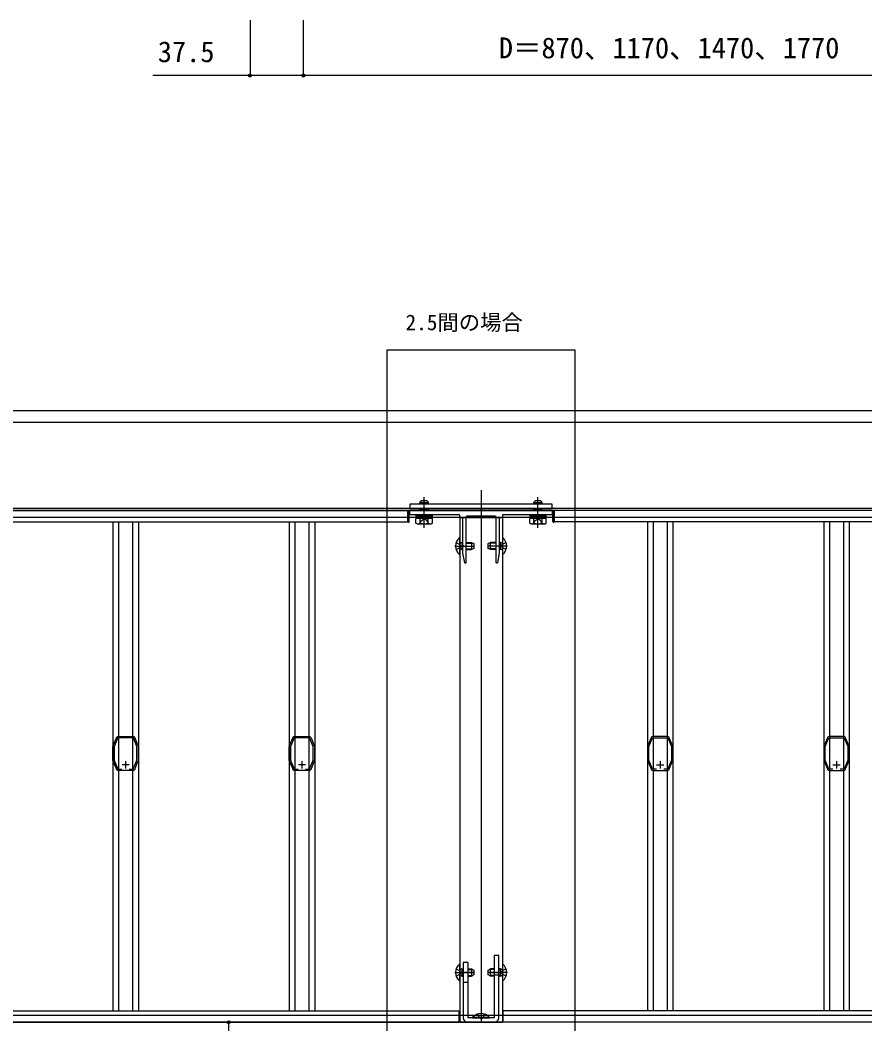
# Model space of a CAD drawing. Units: millimetres, scale not verified. Extents: x -875 to 875, y -1305 to 1298.
# Drawn here: x -224 to 370, y -691 to 15 of the extents above; entities that cross this region are included whole.
import ezdxf
from ezdxf.enums import TextEntityAlignment as Align

# ---------------------------------------------------------------- set-up
doc = ezdxf.new("R2010")
doc.units = ezdxf.units.MM
doc.header["$LTSCALE"] = 8
for name, color, linetype in [('0-1_USER1', 3, 'Continuous'), ('0-3_YKK_11E', 7, 'Continuous'), ('0-4_YKK_12', 2, 'Continuous'), ('0-5_YKK_13', 4, 'Continuous'), ('0-6_YKK_D', 6, 'Continuous')]:
    doc.layers.add(name, color=color, linetype=linetype)
doc.styles.add('ＭＳ ゴシック', font='')
doc.styles.get('ＭＳ ゴシック').set_extended_font_data('MS Gothic')

msp = doc.modelspace()

# ---------------------------------------------------------------- linework, layer by layer
at = {"layer": '0-3_YKK_11E'}
for p, q in [((-150, -506.3), (-150, -511.3)), ((-26, -506.3), (-26, -511.3)), ((226, -506.3), (226, -511.3)), ((350, -506.3), (350, -511.3)), ((-147.5, -508.8), (-152.5, -508.8)), ((-23.5, -508.8), (-28.5, -508.8)), ((223.5, -508.8), (228.5, -508.8)), ((347.5, -508.8), (352.5, -508.8))]:
    msp.add_line(p, q, dxfattribs=at)
for points in [[(-158.883, -495.501), (-158.683, -495.024), (-158.585, -494.921), (-158.488, -494.819), (-156.409, -489.875), (-156.403, -489.738), (-156.388, -489.583)], [(-147.41, -511.8), (-144.598, -511.8), (-142, -505.618), (-142, -495.982), (-144.556, -489.9), (-155.444, -489.9), (-158, -495.981), (-158, -505.618), (-155.402, -511.8), (-152.59, -511.8)], [(-155.22, -488.808), (-155.072, -488.853), (-154.943, -488.9)], [(-154.943, -488.9), (-145.057, -488.9), (-144.929, -488.853), (-144.78, -488.808)], [(-143.613, -489.583), (-143.597, -489.738), (-143.591, -489.875), (-141.512, -494.819), (-141.415, -494.921), (-141.317, -495.024), (-141.117, -495.501)], [(-34.883, -495.501), (-34.683, -495.024), (-34.585, -494.921), (-34.488, -494.819), (-32.409, -489.875), (-32.403, -489.738), (-32.388, -489.583)], [(-23.41, -511.8), (-20.598, -511.8), (-18, -505.618), (-18, -495.982), (-20.556, -489.9), (-31.444, -489.9), (-34, -495.981), (-34, -505.618), (-31.402, -511.8), (-28.59, -511.8)], [(-31.22, -488.808), (-31.072, -488.853), (-30.943, -488.9)], [(-30.943, -488.9), (-21.057, -488.9), (-20.929, -488.853), (-20.78, -488.808)], [(-19.613, -489.583), (-19.597, -489.738), (-19.591, -489.875), (-17.512, -494.819), (-17.415, -494.921), (-17.317, -495.024), (-17.117, -495.501)], [(219.613, -489.583), (219.597, -489.738), (219.591, -489.875), (217.512, -494.819), (217.415, -494.921), (217.317, -495.024), (217.117, -495.501)], [(223.41, -511.8), (220.598, -511.8), (218, -505.618), (218, -495.982), (220.556, -489.9), (231.444, -489.9), (234, -495.981), (234, -505.618), (231.402, -511.8), (228.59, -511.8)], [(230.943, -488.9), (221.057, -488.9), (220.929, -488.853), (220.78, -488.808)], [(231.22, -488.808), (231.072, -488.853), (230.943, -488.9)], [(234.883, -495.501), (234.683, -495.024), (234.585, -494.921), (234.488, -494.819), (232.409, -489.875), (232.403, -489.738), (232.388, -489.583)], [(343.613, -489.583), (343.597, -489.738), (343.591, -489.875), (341.512, -494.819), (341.415, -494.921), (341.317, -495.024), (341.117, -495.501)], [(347.41, -511.8), (344.598, -511.8), (342, -505.618), (342, -495.982), (344.556, -489.9), (355.444, -489.9), (358, -495.981), (358, -505.618), (355.402, -511.8), (352.59, -511.8)], [(354.943, -488.9), (345.057, -488.9), (344.929, -488.853), (344.78, -488.808)], [(355.22, -488.808), (355.072, -488.853), (354.943, -488.9)], [(358.883, -495.501), (358.683, -495.024), (358.585, -494.921), (358.488, -494.819), (356.409, -489.875), (356.403, -489.738), (356.388, -489.583)], [(-159, -505.518), (-159, -505), (-158.95, -504.868), (-158.9, -504.735), (-158.9, -496.865), (-158.95, -496.732), (-159, -496.6), (-159, -496.082)], [(-141, -496.082), (-141, -496.6), (-141.05, -496.732), (-141.1, -496.865), (-141.1, -504.735), (-141.05, -504.868), (-141, -505), (-141, -505.518)], [(-35, -505.518), (-35, -505), (-34.95, -504.868), (-34.9, -504.735), (-34.9, -496.865), (-34.95, -496.732), (-35, -496.6), (-35, -496.082)], [(-17, -496.082), (-17, -496.6), (-17.05, -496.732), (-17.1, -496.865), (-17.1, -504.735), (-17.05, -504.868), (-17, -505), (-17, -505.518)], [(217, -496.082), (217, -496.6), (217.05, -496.732), (217.1, -496.865), (217.1, -504.735), (217.05, -504.868), (217, -505), (217, -505.518)], [(235, -505.518), (235, -505), (234.95, -504.868), (234.9, -504.735), (234.9, -496.865), (234.95, -496.732), (235, -496.6), (235, -496.082)], [(341, -496.082), (341, -496.6), (341.05, -496.732), (341.1, -496.865), (341.1, -504.735), (341.05, -504.868), (341, -505), (341, -505.518)], [(359, -505.518), (359, -505), (358.95, -504.868), (358.9, -504.735), (358.9, -496.865), (358.95, -496.732), (359, -496.6), (359, -496.082)], [(-156.388, -512.017), (-156.403, -511.862), (-156.409, -511.725), (-158.488, -506.781), (-158.585, -506.679), (-158.683, -506.576), (-158.883, -506.099)], [(-141.117, -506.099), (-141.317, -506.576), (-141.415, -506.679), (-141.512, -506.781), (-143.591, -511.725), (-143.597, -511.862), (-143.612, -512.017)], [(-32.388, -512.017), (-32.403, -511.862), (-32.409, -511.725), (-34.488, -506.781), (-34.585, -506.679), (-34.683, -506.576), (-34.883, -506.099)], [(-17.117, -506.099), (-17.317, -506.576), (-17.415, -506.679), (-17.512, -506.781), (-19.591, -511.725), (-19.597, -511.862), (-19.612, -512.017)], [(217.117, -506.099), (217.317, -506.576), (217.415, -506.679), (217.512, -506.781), (219.591, -511.725), (219.597, -511.862), (219.612, -512.017)], [(232.388, -512.017), (232.403, -511.862), (232.409, -511.725), (234.488, -506.781), (234.585, -506.679), (234.683, -506.576), (234.883, -506.099)], [(341.117, -506.099), (341.317, -506.576), (341.415, -506.679), (341.512, -506.781), (343.591, -511.725), (343.597, -511.862), (343.612, -512.017)], [(356.388, -512.017), (356.403, -511.862), (356.409, -511.725), (358.488, -506.781), (358.585, -506.679), (358.683, -506.576), (358.883, -506.099)], [(-144.78, -512.793), (-144.929, -512.747), (-145.057, -512.7), (-154.943, -512.7), (-155.071, -512.747), (-155.22, -512.793)], [(-20.78, -512.793), (-20.929, -512.747), (-21.057, -512.7), (-30.943, -512.7), (-31.071, -512.747), (-31.22, -512.793)], [(220.78, -512.793), (220.929, -512.747), (221.057, -512.7), (230.943, -512.7), (231.071, -512.747), (231.22, -512.793)], [(344.78, -512.793), (344.929, -512.747), (345.057, -512.7), (354.943, -512.7), (355.071, -512.747), (355.22, -512.793)]]:
    msp.add_lwpolyline(points, dxfattribs=at)
for centre, start, end in [((-155.07, -490.3), 95.73925, 151.44438), ((-144.93, -490.3), 28.55565, 84.26079), ((-31.07, -490.3), 95.73925, 151.44438), ((-20.93, -490.3), 28.55565, 84.26079), ((220.93, -490.3), 95.73921, 151.44435), ((231.07, -490.3), 28.55562, 84.26075), ((344.93, -490.3), 95.73921, 151.44435), ((355.07, -490.3), 28.55562, 84.26075), ((-157.5, -496.082), 157.21255, 180.00006), ((-142.5, -496.082), 359.99998, 22.78771), ((-33.5, -496.082), 157.21255, 180.00006), ((-18.5, -496.082), 359.99998, 22.78771), ((218.5, -496.082), 157.21229, 180.00002), ((233.5, -496.082), 359.99994, 22.78745), ((342.5, -496.082), 157.21229, 180.00002), ((357.5, -496.082), 359.99994, 22.78745), ((-157.5, -505.518), 180, 202.78773), ((-142.5, -505.518), 337.21234, 0.00008), ((-33.5, -505.518), 180, 202.78773), ((-18.5, -505.518), 337.21234, 0.00008), ((218.5, -505.518), 179.99992, 202.78766), ((233.5, -505.518), 337.21227, 0), ((342.5, -505.518), 179.99992, 202.78766), ((357.5, -505.518), 337.21227, 0), ((-155.07, -511.3), 208.55592, 264.26083), ((-144.93, -511.3), 275.73914, 331.44347), ((-31.07, -511.3), 208.55592, 264.26083), ((-20.93, -511.3), 275.73914, 331.44347), ((220.93, -511.3), 208.55653, 264.26086), ((231.07, -511.3), 275.73917, 331.44408), ((344.93, -511.3), 208.55653, 264.26086), ((355.07, -511.3), 275.73917, 331.44408)]:
    msp.add_arc(centre, 1.5, start, end, dxfattribs=at)
at = {"layer": '0-4_YKK_12'}
for p, q in [((562.5, -259.903), (-362.5, -259.903)), ((562.5, -267.903), (-362.5, -267.903)), ((100, -315.503), (100, -689.903)), ((562.5, -328.403), (-362.5, -328.403)), ((562.5, -329.903), (-362.5, -329.903)), ((-362, -329.9), (48.5, -329.9)), ((562, -329.9), (151.5, -329.9)), ((562.5, -334.903), (-362.5, -334.903)), ((-362, -337.9), (48.5, -337.9)), ((-159, -337.9), (-159, -681.9)), ((-154.943, -337.9), (-154.943, -681.9)), ((-145.057, -337.9), (-145.057, -681.9)), ((-141, -337.9), (-141, -681.9)), ((-35, -337.9), (-35, -681.9)), ((-30.943, -337.9), (-30.943, -681.9)), ((-21.057, -337.9), (-21.057, -681.9)), ((-17, -337.9), (-17, -681.9)), ((85, -334.903), (85, -689.903)), ((85, -334.903), (115, -334.903)), ((115, -334.903), (115, -689.903)), ((562, -337.9), (151.5, -337.9)), ((217, -337.9), (217, -681.9)), ((221.057, -337.9), (221.057, -681.9)), ((230.943, -337.9), (230.943, -681.9)), ((235, -337.9), (235, -681.9)), ((341, -337.9), (341, -681.9)), ((345.057, -337.9), (345.057, -681.9)), ((354.943, -337.9), (354.943, -681.9)), ((359, -337.9), (359, -681.9)), ((-655.356, -684.9), (637.5, -684.9)), ((-362, -681.9), (84.5, -681.9)), ((84.5, -689.9), (84.5, -681.9)), ((562, -681.9), (115.5, -681.9)), ((115.5, -689.9), (115.5, -681.9)), ((-331.832, -689.9), (84.5, -689.9)), ((531.482, -689.9), (-331.832, -689.9)), ((85, -689.903), (115, -689.903)), ((531.482, -689.9), (115.5, -689.9))]:
    msp.add_line(p, q, dxfattribs=at)
msp.add_lwpolyline([(34.016, -216.761), (165.984, -216.761), (165.984, -700.455), (34.016, -700.455)], close=True, dxfattribs=at)
for points in [[(48.5, -329.9), (48.5, -334.9), (48.5, -337.9)], [(151.5, -329.9), (151.5, -334.9), (151.5, -337.9)]]:
    msp.add_lwpolyline(points, dxfattribs=at)
at = {"layer": '0-5_YKK_13'}
for p, q in [((57, -324.203), (58, -323.203)), ((57, -324.203), (63, -324.203)), ((57, -324.203), (57, -325.503)), ((57.54, -323.663), (57.54, -325.503)), ((62, -323.203), (58, -323.203)), ((60, -342.025), (60, -320.614)), ((63, -324.203), (62, -323.203)), ((62.46, -323.663), (62.46, -325.503)), ((63, -325.503), (63, -324.203)), ((137, -324.203), (138, -323.203)), ((137, -324.203), (143, -324.203)), ((137, -324.203), (137, -325.503)), ((137.54, -323.663), (137.54, -325.503)), ((142, -323.203), (138, -323.203)), ((140, -342.025), (140, -320.614)), ((143, -324.203), (142, -323.203)), ((142.46, -323.663), (142.46, -325.503)), ((143, -325.503), (143, -324.203)), ((49.031, -329.932), (48.5, -329.9)), ((50, -332.403), (50, -330.403)), ((50.5, -329.903), (59.542, -329.903)), ((57, -328.403), (57, -329.103)), ((57, -329.103), (63, -329.103)), ((57, -329.103), (57.462, -329.903)), ((57.54, -328.403), (57.54, -329.903)), ((62.46, -328.403), (62.46, -329.903)), ((63, -329.103), (62.538, -329.903)), ((63, -329.103), (63, -328.403)), ((137, -328.403), (137, -329.103)), ((137, -329.103), (143, -329.103)), ((137, -329.103), (137.462, -329.903)), ((137.54, -328.403), (137.54, -329.903)), ((140.458, -329.903), (149.5, -329.903)), ((142.46, -328.403), (142.46, -329.903)), ((143, -329.103), (142.538, -329.903)), ((143, -329.103), (143, -328.403)), ((150, -330.403), (150, -332.403)), ((150.969, -329.932), (151.5, -329.9)), ((48.5, -338.2), (48.5, -336.4)), ((49.031, -338.168), (48.5, -338.2)), ((49.5, -337.668), (49.5, -336.4)), ((84.7, -332.903), (50.5, -332.903)), ((55, -335.203), (54.226, -335.65)), ((55, -339.203), (54.226, -338.757)), ((54.227, -338.757), (54.227, -335.65)), ((65.75, -332.903), (54.25, -332.903)), ((54.25, -333.703), (54.25, -335.203)), ((54.25, -333.703), (65.75, -333.703)), ((54.25, -335.203), (65.75, -335.203)), ((55, -335.203), (65, -335.203)), ((57.113, -338.757), (57.113, -335.65)), ((62.887, -338.757), (62.887, -335.65)), ((65, -335.203), (65.773, -335.65)), ((65, -339.203), (65.773, -338.757)), ((65.75, -335.203), (65.75, -333.703)), ((65.773, -338.757), (65.773, -335.65)), ((85, -334.603), (85, -333.203)), ((87, -334.903), (85.3, -334.903)), ((87.3, -354.445), (87.3, -335.203)), ((89.3, -334.903), (89.3, -366.603)), ((109.7, -333.903), (90.3, -333.903)), ((110.7, -366.603), (110.7, -334.903)), ((112.7, -335.203), (112.7, -354.445)), ((114.7, -334.903), (113, -334.903)), ((115, -333.203), (115, -334.603)), ((149.5, -332.903), (115.3, -332.903)), ((135, -335.203), (134.226, -335.65)), ((135, -339.203), (134.226, -338.757)), ((134.227, -338.757), (134.227, -335.65)), ((145.75, -332.903), (134.25, -332.903)), ((134.25, -333.703), (134.25, -335.203)), ((134.25, -333.703), (145.75, -333.703)), ((134.25, -335.203), (145.75, -335.203)), ((135, -335.203), (145, -335.203)), ((137.113, -338.757), (137.113, -335.65)), ((142.887, -338.757), (142.887, -335.65)), ((145, -335.203), (145.773, -335.65)), ((145, -339.203), (145.773, -338.757)), ((145.75, -335.203), (145.75, -333.703)), ((145.773, -338.757), (145.773, -335.65)), ((150.5, -337.668), (150.5, -336.4)), ((150.969, -338.168), (151.5, -338.2)), ((151.5, -338.2), (151.5, -336.4)), ((55, -339.203), (65, -339.203)), ((135, -339.203), (145, -339.203)), ((82.417, -352.403), (85.135, -353.758)), ((84.752, -349.003), (85, -349.003)), ((84.752, -349.003), (84.752, -360.803)), ((85, -360.803), (85, -349.003)), ((86.4, -352.836), (85.477, -352.642)), ((86.4, -352.403), (85.805, -352.619)), ((86.4, -352.403), (86.4, -357.403)), ((86.4, -352.403), (87.3, -352.403)), ((86.4, -352.836), (87.3, -352.836)), ((89.3, -352.403), (93.3, -352.403)), ((89.3, -352.836), (94.22, -352.836)), ((93.3, -352.403), (95, -353.203)), ((93.3, -352.403), (93.3, -357.403)), ((105, -353.203), (106.7, -352.403)), ((110.7, -352.836), (105.78, -352.836)), ((110.7, -352.403), (106.7, -352.403)), ((106.7, -357.403), (106.7, -352.403)), ((113.6, -352.403), (112.7, -352.403)), ((113.6, -352.836), (112.7, -352.836)), ((113.6, -357.403), (113.6, -352.403)), ((113.6, -352.403), (114.195, -352.619)), ((113.6, -352.836), (114.523, -352.642)), ((117.583, -352.403), (114.865, -353.758)), ((115, -349.003), (115, -360.803)), ((115.248, -349.003), (115, -349.003)), ((115.248, -360.803), (115.248, -349.003)), ((81.5, -354.903), (95.5, -354.903)), ((82.417, -357.403), (85.135, -356.048)), ((85.744, -354.903), (85.135, -353.758)), ((85.744, -354.903), (85.135, -356.048)), ((86.4, -356.97), (85.477, -357.163)), ((86.4, -357.403), (85.805, -357.187)), ((86.4, -356.97), (87.3, -356.97)), ((86.4, -357.403), (87.3, -357.403)), ((87.3, -359.877), (87.3, -355.361)), ((88.491, -366.655), (87.305, -359.929)), ((89.3, -356.97), (94.22, -356.97)), ((89.3, -357.403), (93.3, -357.403)), ((95, -356.603), (93.3, -357.403)), ((95, -353.203), (95, -356.603)), ((118.5, -354.903), (104.5, -354.903)), ((105, -356.603), (105, -353.203)), ((106.7, -357.403), (105, -356.603)), ((110.7, -356.97), (105.78, -356.97)), ((110.7, -357.403), (106.7, -357.403)), ((112.695, -359.929), (111.509, -366.655)), ((112.7, -355.361), (112.7, -359.877)), ((113.6, -356.97), (112.7, -356.97)), ((113.6, -357.403), (112.7, -357.403)), ((113.6, -356.97), (114.523, -357.163)), ((113.6, -357.403), (114.195, -357.187)), ((114.256, -354.903), (114.865, -353.758)), ((114.256, -354.903), (114.865, -356.048)), ((117.583, -357.403), (114.865, -356.048)), ((84.752, -360.803), (85, -360.803)), ((89, -366.903), (88.786, -366.903)), ((111.214, -366.903), (111, -366.903)), ((115.248, -360.803), (115, -360.803)), ((84.752, -649.003), (85, -649.003)), ((84.752, -649.003), (84.752, -660.803)), ((85, -660.803), (85, -649.003)), ((87.5, -647.903), (87.5, -686.703)), ((90.7, -647.903), (87.5, -647.903)), ((90.7, -647.903), (90.7, -686.703)), ((109.3, -642.903), (109.3, -686.703)), ((112.5, -642.903), (109.3, -642.903)), ((112.5, -686.703), (112.5, -642.903)), ((115, -649.003), (115, -660.803)), ((115.248, -649.003), (115, -649.003)), ((115.248, -660.803), (115.248, -649.003)), ((81.5, -654.903), (95.5, -654.903)), ((82.417, -652.403), (85.135, -653.758)), ((82.417, -657.403), (85.135, -656.048)), ((94.3, -654.903), (84.3, -654.903)), ((85.744, -654.903), (85.135, -653.758)), ((85.744, -654.903), (85.135, -656.048)), ((86.4, -652.836), (85.477, -652.642)), ((86.4, -652.403), (85.805, -652.619)), ((86.4, -652.403), (86.4, -657.403)), ((86.4, -652.403), (87.5, -652.403)), ((86.4, -652.836), (87.5, -652.836)), ((90.7, -652.403), (93.3, -652.403)), ((90.7, -652.836), (94.22, -652.836)), ((93.3, -652.403), (95, -653.203)), ((93.3, -652.403), (93.3, -657.403)), ((95, -656.603), (93.3, -657.403)), ((95, -653.203), (95, -656.603)), ((118.5, -654.903), (104.5, -654.903)), ((105, -653.203), (106.7, -652.403)), ((105, -656.603), (105, -653.203)), ((106.7, -657.403), (105, -656.603)), ((105.7, -654.903), (115.7, -654.903)), ((109.3, -652.836), (105.78, -652.836)), ((109.3, -652.403), (106.7, -652.403)), ((106.7, -657.403), (106.7, -652.403)), ((113.6, -652.403), (112.5, -652.403)), ((113.6, -652.836), (112.5, -652.836)), ((113.6, -657.403), (113.6, -652.403)), ((113.6, -652.403), (114.195, -652.619)), ((113.6, -652.836), (114.523, -652.642)), ((114.256, -654.903), (114.865, -653.758)), ((114.256, -654.903), (114.865, -656.048)), ((117.583, -652.403), (114.865, -653.758)), ((117.583, -657.403), (114.865, -656.048)), ((84.752, -660.803), (85, -660.803)), ((86.4, -656.97), (85.477, -657.163)), ((86.4, -657.403), (85.805, -657.187)), ((86.4, -656.97), (87.5, -656.97)), ((86.4, -657.403), (87.5, -657.403)), ((90.7, -661.903), (87.5, -661.903)), ((90.7, -656.97), (94.22, -656.97)), ((90.7, -657.403), (93.3, -657.403)), ((109.3, -656.97), (105.78, -656.97)), ((109.3, -657.403), (106.7, -657.403)), ((112.5, -656.903), (109.3, -656.903)), ((113.6, -656.97), (112.5, -656.97)), ((113.6, -657.403), (112.5, -657.403)), ((113.6, -656.97), (114.523, -657.163)), ((113.6, -657.403), (114.195, -657.187)), ((115.248, -660.803), (115, -660.803)), ((97.5, -684.12), (98.855, -686.838)), ((100, -683.203), (100, -686.703)), ((102.5, -684.12), (101.145, -686.838)), ((109.3, -686.703), (90.7, -686.703)), ((109.3, -689.903), (90.7, -689.903)), ((94.1, -686.455), (94.1, -686.703)), ((105.9, -686.455), (94.1, -686.455)), ((94.1, -686.703), (105.9, -686.703)), ((100, -687.446), (98.855, -686.838)), ((100, -687.446), (101.145, -686.838)), ((105.9, -686.455), (105.9, -686.703))]:
    msp.add_line(p, q, dxfattribs=at)
for points in [[(48.5, -336.4), (48.5, -334.9), (48.5, -329.9)], [(49.5, -336.4), (49.5, -334.9), (49.5, -330.432)], [(60.458, -329.903), (100, -329.903), (139.542, -329.903)], [(150.5, -336.4), (150.5, -334.9), (150.5, -330.432)], [(151.5, -336.4), (151.5, -334.9), (151.5, -329.9)], [(54.25, -332.903), (54.25, -333.703), (65.75, -333.703), (65.75, -332.903)], [(56.95, -339.206), (58.1, -336.848), (60, -335.838)], [(63.05, -339.206), (61.9, -336.848), (60, -335.838)], [(134.25, -332.903), (134.25, -333.703), (145.75, -333.703), (145.75, -332.903)], [(136.95, -339.206), (138.1, -336.848), (140, -335.838)], [(143.05, -339.206), (141.9, -336.848), (140, -335.838)]]:
    msp.add_lwpolyline(points, dxfattribs=at)
msp.add_lwpolyline([(50, -328.403), (150, -328.403), (150, -325.503), (50, -325.503)], close=True, dxfattribs=at)
for centre, radius, start, end in [((49, -330.432), 0.5, 0, 86.5), ((50.5, -330.403), 0.5, 90, 180), ((59.542, -330.103), 0.2, 23.57818, 90), ((60, -329.903), 0.3, 203.57818, 336.42182), ((60.458, -330.103), 0.2, 90, 156.42182), ((139.542, -330.103), 0.2, 23.57818, 90), ((140, -329.903), 0.3, 203.57818, 336.42182), ((140.458, -330.103), 0.2, 90, 156.42182), ((149.5, -330.403), 0.5, 0, 90), ((151, -330.432), 0.5, 93.5, 180), ((49, -337.668), 0.5, 273.5, 0), ((50.5, -332.403), 0.5, 180, 270), ((55.67, -337.759), 2.556, 55.61708, 124.38292), ((55.67, -336.647), 2.556, 235.61708, 304.38292), ((60, -344.757), 9.554, 72.41276, 107.58724), ((60, -329.65), 9.554, 252.41276, 287.58724), ((64.33, -337.759), 2.556, 55.61708, 124.38292), ((64.33, -336.647), 2.556, 235.61708, 304.38292), ((84.7, -333.203), 0.3, 0, 90), ((85.3, -334.603), 0.3, 180, 270), ((87, -335.203), 0.3, 0, 90), ((90.3, -334.903), 1, 90, 180), ((109.7, -334.903), 1, 0, 90), ((113, -335.203), 0.3, 90, 180), ((114.7, -334.603), 0.3, 270, 0), ((115.3, -333.203), 0.3, 90, 180), ((135.67, -337.759), 2.556, 55.61708, 124.38292), ((135.67, -336.647), 2.556, 235.61708, 304.38292), ((140, -344.757), 9.554, 72.41276, 107.58724), ((140, -329.65), 9.554, 252.41276, 287.58724), ((144.33, -337.759), 2.556, 55.61708, 124.38292), ((144.33, -336.647), 2.556, 235.61708, 304.38292), ((149.5, -332.403), 0.5, 270, 0), ((151, -337.668), 0.5, 180, 266.5), ((89.7, -354.903), 7.7, 129.98312, 230.01688), ((85.6, -352.055), 0.6, 180, 289.96957), ((114.4, -352.055), 0.6, 250.03043, 0), ((110.3, -354.903), 7.7, 309.98312, 50.01688), ((85.6, -357.75), 0.6, 70.03043, 180), ((87.5, -354.445), 0.2, 180, 246.42182), ((87.5, -355.361), 0.2, 113.57818, 180), ((87.6, -359.877), 0.3, 180, 190), ((87.3, -354.903), 0.3, 293.57818, 66.42182), ((112.7, -354.903), 0.3, 113.57818, 246.42182), ((112.5, -354.445), 0.2, 293.57818, 0), ((112.5, -355.361), 0.2, 0, 66.42182), ((112.4, -359.877), 0.3, 350, 0), ((114.4, -357.75), 0.6, 0, 109.96957), ((88.786, -366.603), 0.3, 190, 270), ((89, -366.603), 0.3, 270, 0), ((111, -366.603), 0.3, 180, 270), ((111.214, -366.603), 0.3, 270, 350), ((89.7, -654.903), 7.7, 129.98312, 230.01688), ((110.3, -654.903), 7.7, 309.98312, 50.01688), ((85.6, -652.055), 0.6, 180, 289.96957), ((114.4, -652.055), 0.6, 250.03043, 0), ((85.6, -657.75), 0.6, 70.03043, 180), ((114.4, -657.75), 0.6, 0, 109.96957), ((100, -691.403), 7.7, 39.98312, 140.01688), ((90.7, -686.703), 3.2, 180, 270), ((109.3, -686.703), 3.2, 270, 0)]:
    msp.add_arc(centre, radius, start, end, dxfattribs=at)
at = {"layer": '0-6_YKK_D'}
for p, q in [((-62.5, 15.1), (-62.5, -24.9)), ((-25, 15.1), (-25, -24.9)), ((-25, 15.1), (-25, -24.9)), ((575, -23.9), (-25, -23.9)), ((-126.8, -689.9), (-76.5, -689.9)), ((-77.5, -734.9), (-77.5, -689.9))]:
    msp.add_line(p, q, dxfattribs=at)
msp.add_lwpolyline([(-25, -23.9), (-62.5, -23.9), (-130.877, -23.9)], dxfattribs=at)
for centre in [(-62.5, -23.9), (-25, -23.9), (-25, -23.9), (-77.5, -689.9)]:
    msp.add_circle(centre, 1.075, dxfattribs=at)

# ---------------------------------------------------------------- texts
at = {"layer": '0-1_USER1', "style": 'ＭＳ ゴシック'}
msp.add_text('2.5間の場合', height=11, dxfattribs=at).set_placement((46.892, -206.372), align=Align.BOTTOM_LEFT)
at = {"layer": '0-6_YKK_D', "style": 'ＭＳ ゴシック'}
for s, p in [('D＝870、1170、1470、1770', (112.5, -16.173)), ('37.5', (-127.354, -18.9))]:
    msp.add_text(s, height=14.66, dxfattribs=at).set_placement(p, align=Align.BOTTOM_LEFT)

doc.saveas('drawing.dxf')
